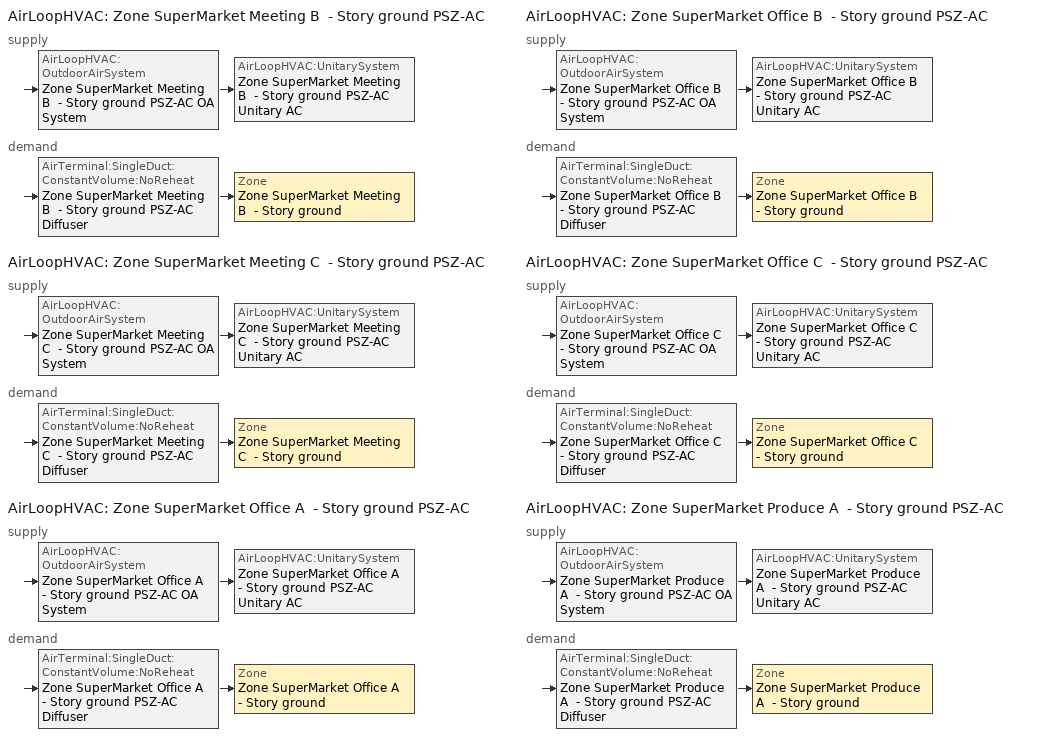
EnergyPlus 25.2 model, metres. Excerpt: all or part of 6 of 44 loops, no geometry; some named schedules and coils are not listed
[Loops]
AirLoopHVAC 'Zone SuperMarket Meeting B  - Story ground PSZ-AC'
 supply: AirLoopHVAC:OutdoorAirSystem 'Zone SuperMarket Meeting B  - Story ground PSZ-AC OA System' > AirLoopHVAC:UnitarySystem 'Zone SuperMarket Meeting B  - Story ground PSZ-AC Unitary AC'
 demand: AirTerminal:SingleDuct:ConstantVolume:NoReheat 'Zone SuperMarket Meeting B  - Story ground PSZ-AC Diffuser' > Zone 'Zone SuperMarket Meeting B  - Story ground'
AirLoopHVAC 'Zone SuperMarket Meeting C  - Story ground PSZ-AC'
 supply: AirLoopHVAC:OutdoorAirSystem 'Zone SuperMarket Meeting C  - Story ground PSZ-AC OA System' > AirLoopHVAC:UnitarySystem 'Zone SuperMarket Meeting C  - Story ground PSZ-AC Unitary AC'
 demand: AirTerminal:SingleDuct:ConstantVolume:NoReheat 'Zone SuperMarket Meeting C  - Story ground PSZ-AC Diffuser' > Zone 'Zone SuperMarket Meeting C  - Story ground'
AirLoopHVAC 'Zone SuperMarket Office A  - Story ground PSZ-AC'
 supply: AirLoopHVAC:OutdoorAirSystem 'Zone SuperMarket Office A  - Story ground PSZ-AC OA System' > AirLoopHVAC:UnitarySystem 'Zone SuperMarket Office A  - Story ground PSZ-AC Unitary AC'
 demand: AirTerminal:SingleDuct:ConstantVolume:NoReheat 'Zone SuperMarket Office A  - Story ground PSZ-AC Diffuser' > Zone 'Zone SuperMarket Office A  - Story ground'
AirLoopHVAC 'Zone SuperMarket Office B  - Story ground PSZ-AC'
 supply: AirLoopHVAC:OutdoorAirSystem 'Zone SuperMarket Office B  - Story ground PSZ-AC OA System' > AirLoopHVAC:UnitarySystem 'Zone SuperMarket Office B  - Story ground PSZ-AC Unitary AC'
 demand: AirTerminal:SingleDuct:ConstantVolume:NoReheat 'Zone SuperMarket Office B  - Story ground PSZ-AC Diffuser' > Zone 'Zone SuperMarket Office B  - Story ground'
AirLoopHVAC 'Zone SuperMarket Office C  - Story ground PSZ-AC'
 supply: AirLoopHVAC:OutdoorAirSystem 'Zone SuperMarket Office C  - Story ground PSZ-AC OA System' > AirLoopHVAC:UnitarySystem 'Zone SuperMarket Office C  - Story ground PSZ-AC Unitary AC'
 demand: AirTerminal:SingleDuct:ConstantVolume:NoReheat 'Zone SuperMarket Office C  - Story ground PSZ-AC Diffuser' > Zone 'Zone SuperMarket Office C  - Story ground'
AirLoopHVAC 'Zone SuperMarket Produce A  - Story ground PSZ-AC'
 supply: AirLoopHVAC:OutdoorAirSystem 'Zone SuperMarket Produce A  - Story ground PSZ-AC OA System' > AirLoopHVAC:UnitarySystem 'Zone SuperMarket Produce A  - Story ground PSZ-AC Unitary AC'
 demand: AirTerminal:SingleDuct:ConstantVolume:NoReheat 'Zone SuperMarket Produce A  - Story ground PSZ-AC Diffuser' > Zone 'Zone SuperMarket Produce A  - Story ground'
[ZoneControl:Thermostat] Temperature Difference Between Cutout And Setpoint {deltaC}=0
Name | Zone or ZoneList | Control Type Schedule | Control 1
Zone SuperMarket Meeting B  - Story ground Thermostat | Zone SuperMarket Meeting B  - Story ground | Zone SuperMarket Meeting B  - Story ground Thermostat Schedule | SuperMarket Meeting - 90.1-2019 Thermostat 2
Zone SuperMarket Meeting C  - Story ground Thermostat | Zone SuperMarket Meeting C  - Story ground | Zone SuperMarket Meeting C  - Story ground Thermostat Schedule | SuperMarket Meeting - 90.1-2019 Thermostat 1
Zone SuperMarket Office A  - Story ground Thermostat | Zone SuperMarket Office A  - Story ground | Zone SuperMarket Office A  - Story ground Thermostat Schedule | SuperMarket Office - 90.1-2019 Thermostat 1
Zone SuperMarket Office B  - Story ground Thermostat | Zone SuperMarket Office B  - Story ground | Zone SuperMarket Office B  - Story ground Thermostat Schedule | SuperMarket Office - 90.1-2019 Thermostat 2
Zone SuperMarket Office C  - Story ground Thermostat | Zone SuperMarket Office C  - Story ground | Zone SuperMarket Office C  - Story ground Thermostat Schedule | SuperMarket Office - 90.1-2019 Thermostat
Zone SuperMarket Produce A  - Story ground Thermostat | Zone SuperMarket Produce A  - Story ground | Zone SuperMarket Produce A  - Story ground Thermostat Schedule | SuperMarket Produce - 90.1-2019 Thermostat 3
[ThermostatSetpoint:DualSetpoint]
Name | Heating Setpoint Temperature Schedule | Cooling Setpoint Temperature Schedule
SuperMarket Meeting - 90.1-2019 Thermostat 2; SuperMarket Meeting - 90.1-2019 Thermostat 1; SuperMarket Office - 90.1-2019 Thermostat 1; SuperMarket Office - 90.1-2019 Thermostat 2; SuperMarket Office - 90.1-2019 Thermostat | SuperMarket HtgSetp | SuperMarket ClgSetp
SuperMarket Produce - 90.1-2019 Thermostat 3 | SuperMarket HtgSetp_Enduse | SuperMarket ClgSetp_Enduse
[AirTerminal:SingleDuct:ConstantVolume:NoReheat] Availability Schedule=Always On Discrete; Maximum Air Flow Rate {m3/s}=AutoSize
Zone SuperMarket Meeting B  - Story ground PSZ-AC Diffuser; Zone SuperMarket Meeting C  - Story ground PSZ-AC Diffuser; Zone SuperMarket Office A  - Story ground PSZ-AC Diffuser; Zone SuperMarket Office B  - Story ground PSZ-AC Diffuser; Zone SuperMarket Office C  - Story ground PSZ-AC Diffuser; Zone SuperMarket Produce A  - Story ground PSZ-AC Diffuser
[Zone equipment]
Zone SuperMarket Meeting B  - Story ground: Zone SuperMarket Meeting B  - Story ground PSZ-AC Diffuser
Zone SuperMarket Meeting C  - Story ground: Zone SuperMarket Meeting C  - Story ground PSZ-AC Diffuser
Zone SuperMarket Office A  - Story ground: Zone SuperMarket Office A  - Story ground PSZ-AC Diffuser
Zone SuperMarket Office B  - Story ground: Zone SuperMarket Office B  - Story ground PSZ-AC Diffuser
Zone SuperMarket Office C  - Story ground: Zone SuperMarket Office C  - Story ground PSZ-AC Diffuser
Zone SuperMarket Produce A  - Story ground: Zone SuperMarket Produce A  - Story ground PSZ-AC Diffuser
[DesignSpecification:OutdoorAir] Outdoor Air Method=Sum; Outdoor Air Flow per Zone Floor Area {m3/s-m2}=0.0003048; Outdoor Air Flow per Zone {m3/s}=0; Outdoor Air Flow Air Changes per Hour {1/hr}=0
Name | Outdoor Air Flow per Person {m3/s-person}
SuperMarket Meeting Ventilation; SuperMarket Office Ventilation | 0.00235974
SuperMarket Produce Ventilation | 0.00353961
[AirLoopHVAC] Design Supply Air Flow Rate {m3/s}=AutoSize; Design Return Air Flow Fraction of Supply Air Flow=1
Zone SuperMarket Meeting B  - Story ground PSZ-AC; Zone SuperMarket Meeting C  - Story ground PSZ-AC; Zone SuperMarket Office A  - Story ground PSZ-AC; Zone SuperMarket Office B  - Story ground PSZ-AC; Zone SuperMarket Office C  - Story ground PSZ-AC; Zone SuperMarket Produce A  - Story ground PSZ-AC
[Sizing:System] Type of Load to Size On=Sensible; Design Outdoor Air Flow Rate {m3/s}=Autosize; Central Heating Maximum System Air Flow Ratio=1; Preheat Design Temperature {C}=7.22222; Preheat Design Humidity Ratio {kgWater/kgDryAir}=0.008; Precool Design Temperature {C}=12.7778; Precool Design Humidity Ratio {kgWater/kgDryAir}=0.008; Central Cooling Design Supply Air Temperature {C}=12.7778; Central Heating Design Supply Air Temperature {C}=50; Type of Zone Sum to Use=Coincident; 100% Outdoor Air in Cooling=No; 100% Outdoor Air in Heating=No; Central Cooling Design Supply Air Humidity Ratio {kgWater/kgDryAir}=0.0085; Central Heating Design Supply Air Humidity Ratio {kgWater/kgDryAir}=0.008; Cooling Supply Air Flow Rate Method=DesignDay; Cooling Supply Air Flow Rate {m3/s}=0; Cooling Supply Air Flow Rate Per Floor Area {m3/s-m2}=0.00996765; Cooling Fraction of Autosized Cooling Supply Air Flow Rate=1; Cooling Supply Air Flow Rate Per Unit Cooling Capacity {m3/s-W}=3.94755e-05; Heating Supply Air Flow Rate Method=DesignDay; Heating Supply Air Flow Rate {m3/s}=0; Heating Supply Air Flow Rate Per Floor Area {m3/s-m2}=0.00996765; Heating Fraction of Autosized Heating Supply Air Flow Rate=1; Heating Fraction of Autosized Cooling Supply Air Flow Rate=1; Heating Supply Air Flow Rate Per Unit Heating Capacity {m3/s-W}=3.15882e-05; System Outdoor Air Method=ZoneSum; Zone Maximum Outdoor Air Fraction=1; Cooling Design Capacity Method=CoolingDesignCapacity; Cooling Design Capacity {W}=Autosize; Cooling Design Capacity Per Floor Area {W/m2}=234.7; Fraction of Autosized Cooling Design Capacity=1; Heating Design Capacity Method=HeatingDesignCapacity; Heating Design Capacity {W}=Autosize; Heating Design Capacity Per Floor Area {W/m2}=157; Fraction of Autosized Heating Design Capacity=1; Central Cooling Capacity Control Method=OnOff; Occupant Diversity=Autosize; Heating Coil Sizing Method=None; Maximum Heating Capacity To Cooling Capacity Sizing Ratio {W/W}=1
Zone SuperMarket Meeting B  - Story ground PSZ-AC; Zone SuperMarket Meeting C  - Story ground PSZ-AC; Zone SuperMarket Office A  - Story ground PSZ-AC; Zone SuperMarket Office B  - Story ground PSZ-AC; Zone SuperMarket Office C  - Story ground PSZ-AC; Zone SuperMarket Produce A  - Story ground PSZ-AC
[Controller:OutdoorAir] Minimum Outdoor Air Flow Rate {m3/s}=Autosize; Maximum Outdoor Air Flow Rate {m3/s}=Autosize; Economizer Control Type=NoEconomizer; Economizer Control Action Type=ModulateFlow; Economizer Maximum Limit Dry-Bulb Temperature {C}=28; Economizer Maximum Limit Enthalpy {J/kg}=64000; Lockout Type=NoLockout; Minimum Limit Type=FixedMinimum; Minimum Outdoor Air Schedule=Always On Discrete; High Humidity Control=No; High Humidity Outdoor Air Flow Ratio=1; Control High Indoor Humidity Based on Outdoor Humidity Ratio=Yes; Heat Recovery Bypass Control Type=BypassWhenWithinEconomizerLimits; Economizer Operation Staging=InterlockedWithMechanicalCooling
Name | Mechanical Ventilation Controller
Zone SuperMarket Meeting B  - Story ground PSZ-AC OA System Controller | Controller Mechanical Ventilation 20
Zone SuperMarket Meeting C  - Story ground PSZ-AC OA System Controller | Controller Mechanical Ventilation 21
Zone SuperMarket Office A  - Story ground PSZ-AC OA System Controller | Controller Mechanical Ventilation 16
Zone SuperMarket Office B  - Story ground PSZ-AC OA System Controller | Controller Mechanical Ventilation 17
Zone SuperMarket Office C  - Story ground PSZ-AC OA System Controller | Controller Mechanical Ventilation 18
Zone SuperMarket Produce A  - Story ground PSZ-AC OA System Controller | Controller Mechanical Ventilation 22
[Controller:MechanicalVentilation] Availability Schedule=Always On Discrete; Demand Controlled Ventilation=No; System Outdoor Air Method=ZoneSum
Name | Zone or ZoneList Name 1 | Design Specification Outdoor Air Object Name 1
Controller Mechanical Ventilation 20 | Zone SuperMarket Meeting B  - Story ground | SuperMarket Meeting Ventilation
Controller Mechanical Ventilation 21 | Zone SuperMarket Meeting C  - Story ground | SuperMarket Meeting Ventilation
Controller Mechanical Ventilation 16 | Zone SuperMarket Office A  - Story ground | SuperMarket Office Ventilation
Controller Mechanical Ventilation 17 | Zone SuperMarket Office B  - Story ground | SuperMarket Office Ventilation
Controller Mechanical Ventilation 18 | Zone SuperMarket Office C  - Story ground | SuperMarket Office Ventilation
Controller Mechanical Ventilation 22 | Zone SuperMarket Produce A  - Story ground | SuperMarket Produce Ventilation
[SetpointManager:MixedAir] Control Variable=Temperature
Name | Setpoint Node or NodeList
Zone SuperMarket Meeting B  - Story ground PSZ-AC Mixed Air Node OS Default SPM | Zone SuperMarket Meeting B  - Story ground PSZ-AC Mixed Air Node
Zone SuperMarket Meeting C  - Story ground PSZ-AC Mixed Air Node OS Default SPM | Zone SuperMarket Meeting C  - Story ground PSZ-AC Mixed Air Node
Zone SuperMarket Office A  - Story ground PSZ-AC Mixed Air Node OS Default SPM | Zone SuperMarket Office A  - Story ground PSZ-AC Mixed Air Node
Zone SuperMarket Office B  - Story ground PSZ-AC Mixed Air Node OS Default SPM | Zone SuperMarket Office B  - Story ground PSZ-AC Mixed Air Node
Zone SuperMarket Office C  - Story ground PSZ-AC Mixed Air Node OS Default SPM | Zone SuperMarket Office C  - Story ground PSZ-AC Mixed Air Node
Zone SuperMarket Produce A  - Story ground PSZ-AC Mixed Air Node OS Default SPM | Zone SuperMarket Produce A  - Story ground PSZ-AC Mixed Air Node
[AirLoopHVAC:UnitarySystem] Control Type=Load; Dehumidification Control Type=None; Availability Schedule=Always On Discrete; Fan Placement=DrawThrough; Supply Air Fan Operating Mode Schedule=Always On Discrete; DX Heating Coil Sizing Ratio=1; Use DOAS DX Cooling Coil=No; Minimum Supply Air Temperature {C}=2; Latent Load Control=SensibleOnlyLoadControl; Cooling Supply Air Flow Rate Method=SupplyAirFlowRate; Cooling Supply Air Flow Rate {m3/s}=Autosize; Heating Supply Air Flow Rate Method=SupplyAirFlowRate; Heating Supply Air Flow Rate {m3/s}=Autosize; No Load Supply Air Flow Rate Method=None; No Load Supply Air Flow Rate Control Set To Low Speed=Yes; Maximum Supply Air Temperature {C}=80; Maximum Outdoor Dry-Bulb Temperature for Supplemental Heater Operation {C}=21; Ancillary On-Cycle Electric Power {W}=0; Ancillary Off-Cycle Electric Power {W}=0
Name | Controlling Zone or Thermostat Location | Supply Fan | Heating Coil | Cooling Coil | Supplemental Heating Coil
Zone SuperMarket Meeting B  - Story ground PSZ-AC Unitary AC | Zone SuperMarket Meeting B  - Story ground | Zone SuperMarket Meeting B  - Story ground PSZ-AC Fan | Zone SuperMarket Meeting B  - Story ground PSZ-AC Water Htg Coil | Zone SuperMarket Meeting B  - Story ground PSZ-AC 1spd DX AC Clg Coil | Zone SuperMarket Meeting B  - Story ground PSZ-AC Electric Backup Htg Coil
Zone SuperMarket Meeting C  - Story ground PSZ-AC Unitary AC | Zone SuperMarket Meeting C  - Story ground | Zone SuperMarket Meeting C  - Story ground PSZ-AC Fan | Zone SuperMarket Meeting C  - Story ground PSZ-AC Water Htg Coil | Zone SuperMarket Meeting C  - Story ground PSZ-AC 1spd DX AC Clg Coil | Zone SuperMarket Meeting C  - Story ground PSZ-AC Electric Backup Htg Coil
Zone SuperMarket Office A  - Story ground PSZ-AC Unitary AC | Zone SuperMarket Office A  - Story ground | Zone SuperMarket Office A  - Story ground PSZ-AC Fan | Zone SuperMarket Office A  - Story ground PSZ-AC Water Htg Coil | Zone SuperMarket Office A  - Story ground PSZ-AC 1spd DX AC Clg Coil | Zone SuperMarket Office A  - Story ground PSZ-AC Electric Backup Htg Coil
Zone SuperMarket Office B  - Story ground PSZ-AC Unitary AC | Zone SuperMarket Office B  - Story ground | Zone SuperMarket Office B  - Story ground PSZ-AC Fan | Zone SuperMarket Office B  - Story ground PSZ-AC Water Htg Coil | Zone SuperMarket Office B  - Story ground PSZ-AC 1spd DX AC Clg Coil | Zone SuperMarket Office B  - Story ground PSZ-AC Electric Backup Htg Coil
Zone SuperMarket Office C  - Story ground PSZ-AC Unitary AC | Zone SuperMarket Office C  - Story ground | Zone SuperMarket Office C  - Story ground PSZ-AC Fan | Zone SuperMarket Office C  - Story ground PSZ-AC Water Htg Coil | Zone SuperMarket Office C  - Story ground PSZ-AC 1spd DX AC Clg Coil | Zone SuperMarket Office C  - Story ground PSZ-AC Electric Backup Htg Coil
Zone SuperMarket Produce A  - Story ground PSZ-AC Unitary AC | Zone SuperMarket Produce A  - Story ground | Zone SuperMarket Produce A  - Story ground PSZ-AC Fan | Zone SuperMarket Produce A  - Story ground PSZ-AC Water Htg Coil | Zone SuperMarket Produce A  - Story ground PSZ-AC 1spd DX AC Clg Coil | Zone SuperMarket Produce A  - Story ground PSZ-AC Electric Backup Htg Coil
[Fan:OnOff] Availability Schedule=Always On Discrete; Fan Total Efficiency=0.54; Pressure Rise {Pa}=622.722; Maximum Flow Rate {m3/s}=Autosize; Motor Efficiency=0.9; Motor In Airstream Fraction=1
Name | Fan Power Ratio Function of Speed Ratio Curve | Fan Efficiency Ratio Function of Speed Ratio Curve
Zone SuperMarket Meeting B  - Story ground PSZ-AC Fan | Fan On Off Power Curve 19 | Fan On Off Efficiency Curve 19
Zone SuperMarket Meeting C  - Story ground PSZ-AC Fan | Fan On Off Power Curve 20 | Fan On Off Efficiency Curve 20
Zone SuperMarket Office A  - Story ground PSZ-AC Fan | Fan On Off Power Curve 15 | Fan On Off Efficiency Curve 15
Zone SuperMarket Office B  - Story ground PSZ-AC Fan | Fan On Off Power Curve 16 | Fan On Off Efficiency Curve 16
Zone SuperMarket Office C  - Story ground PSZ-AC Fan | Fan On Off Power Curve 17 | Fan On Off Efficiency Curve 17
Zone SuperMarket Produce A  - Story ground PSZ-AC Fan | Fan On Off Power Curve 21 | Fan On Off Efficiency Curve 21
[Coil:Cooling:DX:SingleSpeed] Availability Schedule=Always On Discrete; Gross Rated Total Cooling Capacity {W}=Autosize; Gross Rated Sensible Heat Ratio=Autosize; Gross Rated Cooling COP {W/W}=3; Rated Air Flow Rate {m3/s}=Autosize; Rated Evaporator Fan Power Per Volume Flow Rate 2017 {W/(m3/s)}=773.3; Rated Evaporator Fan Power Per Volume Flow Rate 2023 {W/(m3/s)}=934.4; Minimum Outdoor Dry-Bulb Temperature for Compressor Operation {C}=-25; Nominal Time for Condensate Removal to Begin {s}=0; Ratio of Initial Moisture Evaporation Rate and Steady State Latent Capacity=0; Maximum Cycling Rate {cycles/hr}=0; Latent Capacity Time Constant {s}=0; Condenser Type=AirCooled; Evaporative Condenser Effectiveness=0.9; Evaporative Condenser Air Flow Rate {m3/s}=Autosize; Evaporative Condenser Pump Rated Power Consumption {W}=Autosize; Crankcase Heater Capacity {W}=0; Maximum Outdoor Dry-Bulb Temperature for Crankcase Heater Operation {C}=10; Basin Heater Capacity {W/K}=0; Basin Heater Setpoint Temperature {C}=2
Name | Total Cooling Capacity Function of Temperature Curve | Total Cooling Capacity Function of Flow Fraction Curve | Energy Input Ratio Function of Temperature Curve | Energy Input Ratio Function of Flow Fraction Curve | Part Load Fraction Correlation Curve
Zone SuperMarket Meeting B  - Story ground PSZ-AC 1spd DX AC Clg Coil | Curve Biquadratic 79 | Curve Quadratic 118 | Curve Biquadratic 80 | Curve Quadratic 119 | Curve Quadratic 120
Zone SuperMarket Meeting C  - Story ground PSZ-AC 1spd DX AC Clg Coil | Curve Biquadratic 83 | Curve Quadratic 124 | Curve Biquadratic 84 | Curve Quadratic 125 | Curve Quadratic 126
Zone SuperMarket Office A  - Story ground PSZ-AC 1spd DX AC Clg Coil | Curve Biquadratic 63 | Curve Quadratic 94 | Curve Biquadratic 64 | Curve Quadratic 95 | Curve Quadratic 96
Zone SuperMarket Office B  - Story ground PSZ-AC 1spd DX AC Clg Coil | Curve Biquadratic 67 | Curve Quadratic 100 | Curve Biquadratic 68 | Curve Quadratic 101 | Curve Quadratic 102
Zone SuperMarket Office C  - Story ground PSZ-AC 1spd DX AC Clg Coil | Curve Biquadratic 71 | Curve Quadratic 106 | Curve Biquadratic 72 | Curve Quadratic 107 | Curve Quadratic 108
Zone SuperMarket Produce A  - Story ground PSZ-AC 1spd DX AC Clg Coil | Curve Biquadratic 87 | Curve Quadratic 130 | Curve Biquadratic 88 | Curve Quadratic 131 | Curve Quadratic 132
[Coil:Heating:Electric] Availability Schedule=Always On Discrete; Efficiency=1; Nominal Capacity {W}=Autosize
Zone SuperMarket Meeting B  - Story ground PSZ-AC Electric Backup Htg Coil; Zone SuperMarket Meeting C  - Story ground PSZ-AC Electric Backup Htg Coil; Zone SuperMarket Office A  - Story ground PSZ-AC Electric Backup Htg Coil; Zone SuperMarket Office B  - Story ground PSZ-AC Electric Backup Htg Coil; Zone SuperMarket Office C  - Story ground PSZ-AC Electric Backup Htg Coil; Zone SuperMarket Produce A  - Story ground PSZ-AC Electric Backup Htg Coil
[SetpointManager:SingleZone:Reheat] Control Variable=Temperature; Minimum Supply Air Temperature {C}=12.7778; Maximum Supply Air Temperature {C}=50
Name | Control Zone | Setpoint Node or NodeList
Zone SuperMarket Meeting B  - Story ground Setpoint Manager SZ Reheat | Zone SuperMarket Meeting B  - Story ground | Zone SuperMarket Meeting B  - Story ground PSZ-AC Supply Outlet Node
Zone SuperMarket Meeting C  - Story ground Setpoint Manager SZ Reheat | Zone SuperMarket Meeting C  - Story ground | Zone SuperMarket Meeting C  - Story ground PSZ-AC Supply Outlet Node
Zone SuperMarket Office A  - Story ground Setpoint Manager SZ Reheat | Zone SuperMarket Office A  - Story ground | Zone SuperMarket Office A  - Story ground PSZ-AC Supply Outlet Node
Zone SuperMarket Office B  - Story ground Setpoint Manager SZ Reheat | Zone SuperMarket Office B  - Story ground | Zone SuperMarket Office B  - Story ground PSZ-AC Supply Outlet Node
Zone SuperMarket Office C  - Story ground Setpoint Manager SZ Reheat | Zone SuperMarket Office C  - Story ground | Zone SuperMarket Office C  - Story ground PSZ-AC Supply Outlet Node
Zone SuperMarket Produce A  - Story ground Setpoint Manager SZ Reheat | Zone SuperMarket Produce A  - Story ground | Zone SuperMarket Produce A  - Story ground PSZ-AC Supply Outlet Node
[Schedule:Week:Daily]
SuperMarket HtgSetp_Enduse Week Rule - Jan1-Dec31: SuperMarket HtgSetp_Enduse Default|Wknd|Wkdy Day, SuperMarket HtgSetp_Enduse Default|Wknd|Wkdy Day, SuperMarket HtgSetp_Enduse Default|Wknd|Wkdy Day, SuperMarket HtgSetp_Enduse Default|Wknd|Wkdy Day, SuperMarket HtgSetp_Enduse Default|Wknd|Wkdy Day, SuperMarket HtgSetp_Enduse Default|Wknd|Wkdy Day, SuperMarket HtgSetp_Enduse Default|Wknd|Wkdy Day, SuperMarket HtgSetp_Enduse Default, SuperMarket HtgSetp_Enduse Summer Design Day, SuperMarket HtgSetp_Enduse Winter Design Day, SuperMarket HtgSetp_Enduse Default, SuperMarket HtgSetp_Enduse Default
SuperMarket HtgSetp Week Rule - Jan1-Dec31: SuperMarket HtgSetp Default, SuperMarket HtgSetp Default, SuperMarket HtgSetp Default, SuperMarket HtgSetp Default, SuperMarket HtgSetp Default, SuperMarket HtgSetp Default, SuperMarket HtgSetp Default, SuperMarket HtgSetp Default, SuperMarket HtgSetp Summer Design Day, SuperMarket HtgSetp Winter Design Day, SuperMarket HtgSetp Default, SuperMarket HtgSetp Default
SuperMarket ClgSetp Week Rule - Jan1-Dec31: SuperMarket ClgSetp Default, SuperMarket ClgSetp Default, SuperMarket ClgSetp Default, SuperMarket ClgSetp Default, SuperMarket ClgSetp Default, SuperMarket ClgSetp Default, SuperMarket ClgSetp Default, SuperMarket ClgSetp Default, SuperMarket ClgSetp Summer Design Day, SuperMarket ClgSetp Winter Design Day, SuperMarket ClgSetp Default, SuperMarket ClgSetp Default
[Schedule:Year]
SuperMarket HtgSetp_Enduse: SuperMarket HtgSetp_Enduse Week Rule - Jan1-Dec31, 1, 1, 12, 31
SuperMarket ClgSetp_Enduse: SuperMarket ClgSetp_Enduse Week Rule - Jan1-Dec31, 1, 1, 12, 31
SuperMarket HtgSetp: SuperMarket HtgSetp Week Rule - Jan1-Dec31, 1, 1, 12, 31
SuperMarket ClgSetp: SuperMarket ClgSetp Week Rule - Jan1-Dec31, 1, 1, 12, 31
[Schedule:Compact]
Zone SuperMarket Meeting B  - Story ground Thermostat Schedule; Zone SuperMarket Meeting C  - Story ground Thermostat Schedule; Zone SuperMarket Office A  - Story ground Thermostat Schedule; Zone SuperMarket Office B  - Story ground Thermostat Schedule; Zone SuperMarket Office C  - Story ground Thermostat Schedule; Zone SuperMarket Produce A  - Story ground Thermostat Schedule: Through: 12/31, For: AllDays, Until: 24:00, 4
[Schedule:Constant]
Always On Discrete: Hourly Value=1
[Curve:Exponent] Coefficient1 Constant=1; Coefficient2 Constant=0; Coefficient3 Constant=0; Minimum Value of x {BasedOnField A2}=0; Maximum Value of x {BasedOnField A2}=1
Fan On Off Power Curve 19; Fan On Off Power Curve 20; Fan On Off Power Curve 15; Fan On Off Power Curve 16; Fan On Off Power Curve 17; Fan On Off Power Curve 21
[Curve:Cubic] Coefficient1 Constant=1; Coefficient2 x=0; Coefficient3 x**2=0; Coefficient4 x**3=0; Minimum Value of x {BasedOnField A2}=0; Maximum Value of x {BasedOnField A2}=1
Fan On Off Efficiency Curve 19; Fan On Off Efficiency Curve 20; Fan On Off Efficiency Curve 15; Fan On Off Efficiency Curve 16; Fan On Off Efficiency Curve 17; Fan On Off Efficiency Curve 21
[Curve:Biquadratic] Minimum Value of x {BasedOnField A2}=-100; Maximum Value of x {BasedOnField A2}=100; Minimum Value of y {BasedOnField A3}=-100; Maximum Value of y {BasedOnField A3}=100
Name | Coefficient1 Constant | Coefficient2 x | Coefficient3 x**2 | Coefficient4 y | Coefficient5 y**2 | Coefficient6 x*y
Curve Biquadratic 79; Curve Biquadratic 83; Curve Biquadratic 63; Curve Biquadratic 67; Curve Biquadratic 71; Curve Biquadratic 87 | 0.971212 | -0.0152755 | 0.00144345 | -0.00039321 | -6.8364e-06 | -0.000290596
Curve Biquadratic 80; Curve Biquadratic 84; Curve Biquadratic 64; Curve Biquadratic 68; Curve Biquadratic 72; Curve Biquadratic 88 | 0.286871 | 0.0239022 | -0.000810648 | 0.0134585 | 0.000338936 | -0.000487004
[Curve:Quadratic]
Name | Coefficient1 Constant | Coefficient2 x | Coefficient3 x**2 | Minimum Value of x {BasedOnField A2} | Maximum Value of x {BasedOnField A2} | Minimum Curve Output {BasedOnField A3} | Maximum Curve Output {BasedOnField A3}
Curve Quadratic 118; Curve Quadratic 119; Curve Quadratic 124; Curve Quadratic 125; Curve Quadratic 94; Curve Quadratic 95; Curve Quadratic 100; Curve Quadratic 101; Curve Quadratic 106; Curve Quadratic 107; Curve Quadratic 130; Curve Quadratic 131 | 1 | 0 | 0 | -100 | 100
Curve Quadratic 120; Curve Quadratic 126; Curve Quadratic 96; Curve Quadratic 102; Curve Quadratic 108; Curve Quadratic 132 | 0.909496 | 0.0986477 | -0.00819488 | 0 | 1 | 0.7 | 1
